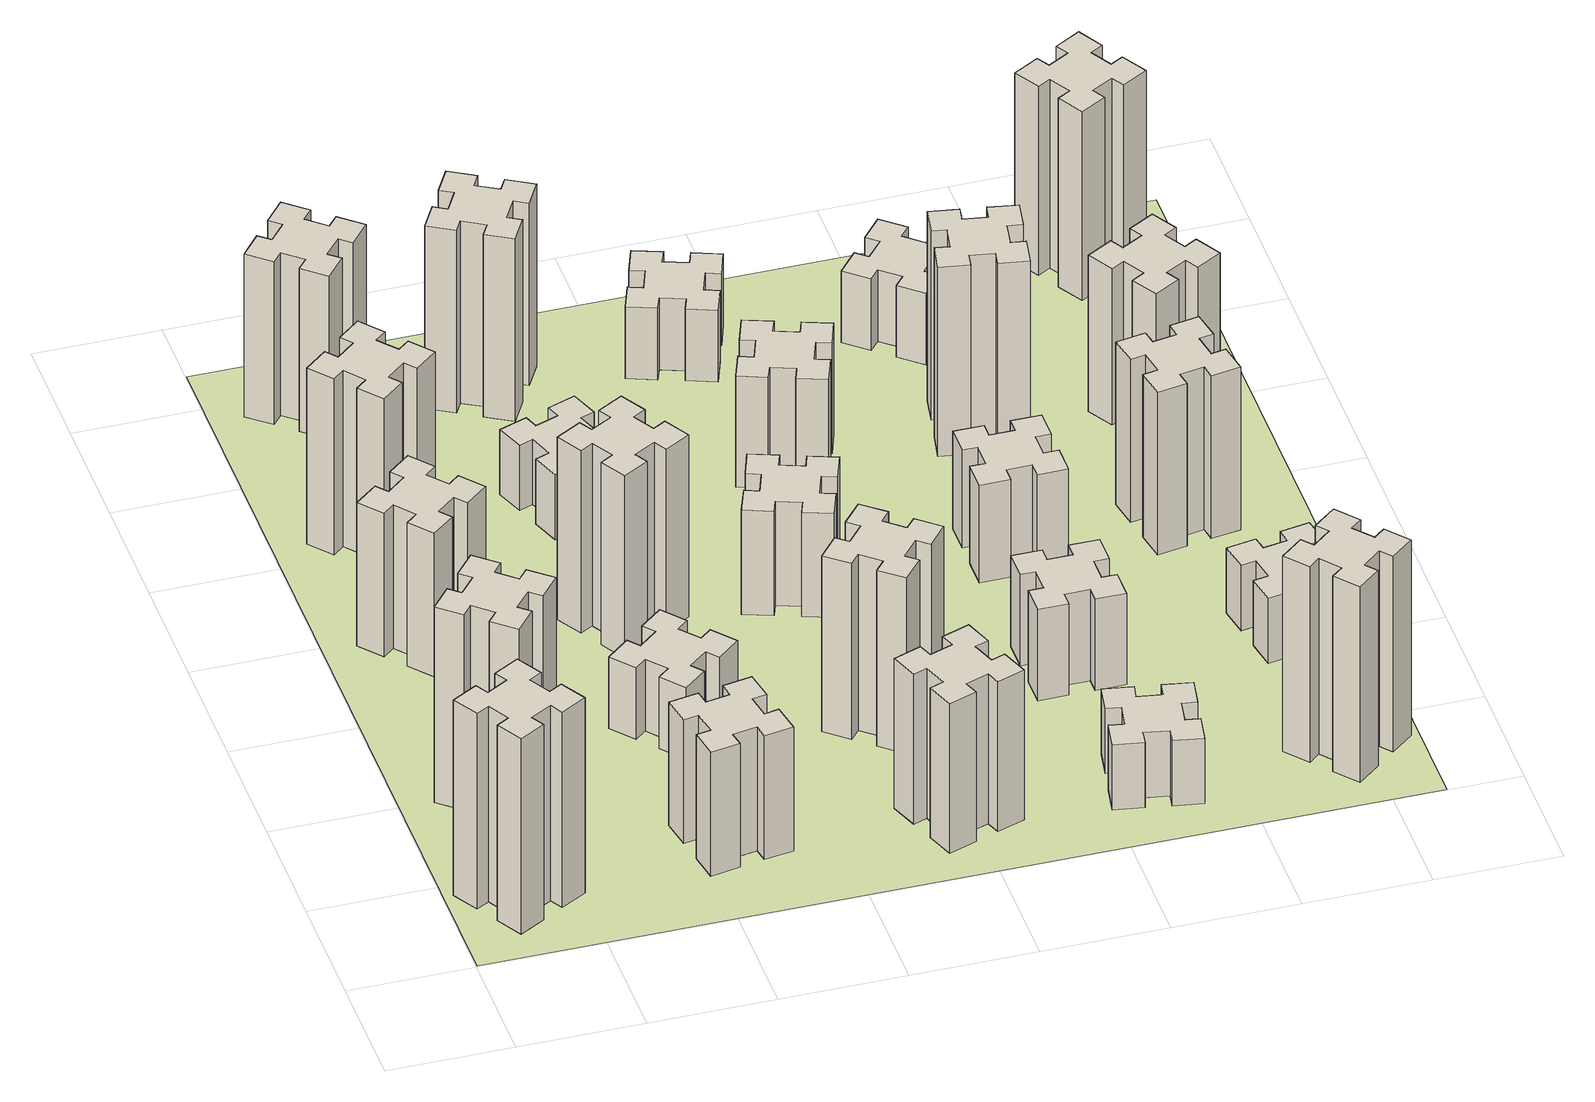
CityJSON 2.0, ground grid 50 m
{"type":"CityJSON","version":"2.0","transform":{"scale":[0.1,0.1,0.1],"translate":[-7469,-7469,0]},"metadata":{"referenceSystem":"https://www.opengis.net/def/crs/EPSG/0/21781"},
"CityObjects":{
"building1":{"type":"Building","attributes":{"class":"1000","function":"1000","usage":"1000","yearOfConstruction":2016,"roofType":"1000","measuredHeight":90,"storeysAboveGround":30,"storeysBelowGround":0},"geometry":[{"type":"Solid","lod":"1","boundaries":[[[[0,1,2,3,4,5,6,7,8,9,10,11,12,13,14,15,16,17,18,19]],[[17,16,20,21]],[[16,15,22,20]],[[15,14,23,22]],[[14,13,24,23]],[[13,12,25,24]],[[12,11,26,25]],[[11,10,27,26]],[[10,9,28,27]],[[9,8,29,28]],[[8,7,30,29]],[[7,6,31,30]],[[6,5,32,31]],[[5,4,33,32]],[[4,3,34,33]],[[3,2,35,34]],[[2,1,36,35]],[[1,0,37,36]],[[0,19,38,37]],[[19,18,39,38]],[[18,17,21,39]],[[24,25,26,27,28,29,30,31,32,33,34,35,36,37,38,39,21,20,22,23]]]]}]},
"building2":{"type":"Building","attributes":{"class":"1000","function":"1000","usage":"1000","yearOfConstruction":2016,"roofType":"1000","measuredHeight":90,"storeysAboveGround":30,"storeysBelowGround":0},"geometry":[{"type":"Solid","lod":"1","boundaries":[[[[40,41,42,43,44,45,46,47,48,49,50,51,52,53,54,55,56,57,58,59]],[[57,56,60,61]],[[56,55,62,60]],[[55,54,63,62]],[[54,53,64,63]],[[53,52,65,64]],[[52,51,66,65]],[[51,50,67,66]],[[50,49,68,67]],[[49,48,69,68]],[[48,47,70,69]],[[47,46,71,70]],[[46,45,72,71]],[[45,44,73,72]],[[44,43,74,73]],[[43,42,75,74]],[[42,41,76,75]],[[41,40,77,76]],[[40,59,78,77]],[[59,58,79,78]],[[58,57,61,79]],[[64,65,66,67,68,69,70,71,72,73,74,75,76,77,78,79,61,60,62,63]]]]}]},
"building3":{"type":"Building","attributes":{"class":"1000","function":"1000","usage":"1000","yearOfConstruction":2016,"roofType":"1000","measuredHeight":66,"storeysAboveGround":30,"storeysBelowGround":0},"geometry":[{"type":"Solid","lod":"1","boundaries":[[[[80,81,82,83,84,85,86,87,88,89,90,91,92,93,94,95,96,97,98,99]],[[97,96,100,101]],[[96,95,102,100]],[[95,94,103,102]],[[94,93,104,103]],[[93,92,105,104]],[[92,91,106,105]],[[91,90,107,106]],[[90,89,108,107]],[[89,88,109,108]],[[88,87,110,109]],[[87,86,111,110]],[[86,85,112,111]],[[85,84,113,112]],[[84,83,114,113]],[[83,82,115,114]],[[82,81,116,115]],[[81,80,117,116]],[[80,99,118,117]],[[99,98,119,118]],[[98,97,101,119]],[[104,105,106,107,108,109,110,111,112,113,114,115,116,117,118,119,101,100,102,103]]]]}]},
"building4":{"type":"Building","attributes":{"class":"1000","function":"1000","usage":"1000","yearOfConstruction":2016,"roofType":"1000","measuredHeight":81,"storeysAboveGround":30,"storeysBelowGround":0},"geometry":[{"type":"Solid","lod":"1","boundaries":[[[[120,121,122,123,124,125,126,127,128,129,130,131,132,133,134,135,136,137,138,139]],[[137,136,140,141]],[[136,135,142,140]],[[135,134,143,142]],[[134,133,144,143]],[[133,132,145,144]],[[132,131,146,145]],[[131,130,147,146]],[[130,129,148,147]],[[129,128,149,148]],[[128,127,150,149]],[[127,126,151,150]],[[126,125,152,151]],[[125,124,153,152]],[[124,123,154,153]],[[123,122,155,154]],[[122,121,156,155]],[[121,120,157,156]],[[120,139,158,157]],[[139,138,159,158]],[[138,137,141,159]],[[144,145,146,147,148,149,150,151,152,153,154,155,156,157,158,159,141,140,142,143]]]]}]},
"building5":{"type":"Building","attributes":{"class":"1000","function":"1000","usage":"1000","yearOfConstruction":2016,"roofType":"1000","measuredHeight":57,"storeysAboveGround":30,"storeysBelowGround":0},"geometry":[{"type":"Solid","lod":"1","boundaries":[[[[160,161,162,163,164,165,166,167,168,169,170,171,172,173,174,175,176,177,178,179]],[[177,176,180,181]],[[176,175,182,180]],[[175,174,183,182]],[[174,173,184,183]],[[173,172,185,184]],[[172,171,186,185]],[[171,170,187,186]],[[170,169,188,187]],[[169,168,189,188]],[[168,167,190,189]],[[167,166,191,190]],[[166,165,192,191]],[[165,164,193,192]],[[164,163,194,193]],[[163,162,195,194]],[[162,161,196,195]],[[161,160,197,196]],[[160,179,198,197]],[[179,178,199,198]],[[178,177,181,199]],[[184,185,186,187,188,189,190,191,192,193,194,195,196,197,198,199,181,180,182,183]]]]}]},
"building6":{"type":"Building","attributes":{"class":"1000","function":"1000","usage":"1000","yearOfConstruction":2016,"roofType":"1000","measuredHeight":75,"storeysAboveGround":30,"storeysBelowGround":0},"geometry":[{"type":"Solid","lod":"1","boundaries":[[[[200,201,202,203,204,205,206,207,208,209,210,211,212,213,214,215,216,217,218,219]],[[217,216,220,221]],[[216,215,222,220]],[[215,214,223,222]],[[214,213,224,223]],[[213,212,225,224]],[[212,211,226,225]],[[211,210,227,226]],[[210,209,228,227]],[[209,208,229,228]],[[208,207,230,229]],[[207,206,231,230]],[[206,205,232,231]],[[205,204,233,232]],[[204,203,234,233]],[[203,202,235,234]],[[202,201,236,235]],[[201,200,237,236]],[[200,219,238,237]],[[219,218,239,238]],[[218,217,221,239]],[[224,225,226,227,228,229,230,231,232,233,234,235,236,237,238,239,221,220,222,223]]]]}]},
"building7":{"type":"Building","attributes":{"class":"1000","function":"1000","usage":"1000","yearOfConstruction":2016,"roofType":"1000","measuredHeight":33,"storeysAboveGround":30,"storeysBelowGround":0},"geometry":[{"type":"Solid","lod":"1","boundaries":[[[[240,241,242,243,244,245,246,247,248,249,250,251,252,253,254,255,256,257,258,259]],[[257,256,260,261]],[[256,255,262,260]],[[255,254,263,262]],[[254,253,264,263]],[[253,252,265,264]],[[252,251,266,265]],[[251,250,267,266]],[[250,249,268,267]],[[249,248,269,268]],[[248,247,270,269]],[[247,246,271,270]],[[246,245,272,271]],[[245,244,273,272]],[[244,243,274,273]],[[243,242,275,274]],[[242,241,276,275]],[[241,240,277,276]],[[240,259,278,277]],[[259,258,279,278]],[[258,257,261,279]],[[264,265,266,267,268,269,270,271,272,273,274,275,276,277,278,279,261,260,262,263]]]]}]},
"building8":{"type":"Building","attributes":{"class":"1000","function":"1000","usage":"1000","yearOfConstruction":2016,"roofType":"1000","measuredHeight":84,"storeysAboveGround":30,"storeysBelowGround":0},"geometry":[{"type":"Solid","lod":"1","boundaries":[[[[280,281,282,283,284,285,286,287,288,289,290,291,292,293,294,295,296,297,298,299]],[[297,296,300,301]],[[296,295,302,300]],[[295,294,303,302]],[[294,293,304,303]],[[293,292,305,304]],[[292,291,306,305]],[[291,290,307,306]],[[290,289,308,307]],[[289,288,309,308]],[[288,287,310,309]],[[287,286,311,310]],[[286,285,312,311]],[[285,284,313,312]],[[284,283,314,313]],[[283,282,315,314]],[[282,281,316,315]],[[281,280,317,316]],[[280,299,318,317]],[[299,298,319,318]],[[298,297,301,319]],[[304,305,306,307,308,309,310,311,312,313,314,315,316,317,318,319,301,300,302,303]]]]}]},
"building9":{"type":"Building","attributes":{"class":"1000","function":"1000","usage":"1000","yearOfConstruction":2016,"roofType":"1000","measuredHeight":30,"storeysAboveGround":30,"storeysBelowGround":0},"geometry":[{"type":"Solid","lod":"1","boundaries":[[[[320,321,322,323,324,325,326,327,328,329,330,331,332,333,334,335,336,337,338,339]],[[337,336,340,341]],[[336,335,342,340]],[[335,334,343,342]],[[334,333,344,343]],[[333,332,345,344]],[[332,331,346,345]],[[331,330,347,346]],[[330,329,348,347]],[[329,328,349,348]],[[328,327,350,349]],[[327,326,351,350]],[[326,325,352,351]],[[325,324,353,352]],[[324,323,354,353]],[[323,322,355,354]],[[322,321,356,355]],[[321,320,357,356]],[[320,339,358,357]],[[339,338,359,358]],[[338,337,341,359]],[[344,345,346,347,348,349,350,351,352,353,354,355,356,357,358,359,341,340,342,343]]]]}]},
"building10":{"type":"Building","attributes":{"class":"1000","function":"1000","usage":"1000","yearOfConstruction":2016,"roofType":"1000","measuredHeight":84,"storeysAboveGround":30,"storeysBelowGround":0},"geometry":[{"type":"Solid","lod":"1","boundaries":[[[[360,361,362,363,364,365,366,367,368,369,370,371,372,373,374,375,376,377,378,379]],[[377,376,380,381]],[[376,375,382,380]],[[375,374,383,382]],[[374,373,384,383]],[[373,372,385,384]],[[372,371,386,385]],[[371,370,387,386]],[[370,369,388,387]],[[369,368,389,388]],[[368,367,390,389]],[[367,366,391,390]],[[366,365,392,391]],[[365,364,393,392]],[[364,363,394,393]],[[363,362,395,394]],[[362,361,396,395]],[[361,360,397,396]],[[360,379,398,397]],[[379,378,399,398]],[[378,377,381,399]],[[384,385,386,387,388,389,390,391,392,393,394,395,396,397,398,399,381,380,382,383]]]]}]},
"building11":{"type":"Building","attributes":{"class":"1000","function":"1000","usage":"1000","yearOfConstruction":2016,"roofType":"1000","measuredHeight":69,"storeysAboveGround":30,"storeysBelowGround":0},"geometry":[{"type":"Solid","lod":"1","boundaries":[[[[400,401,402,403,404,405,406,407,408,409,410,411,412,413,414,415,416,417,418,419]],[[417,416,420,421]],[[416,415,422,420]],[[415,414,423,422]],[[414,413,424,423]],[[413,412,425,424]],[[412,411,426,425]],[[411,410,427,426]],[[410,409,428,427]],[[409,408,429,428]],[[408,407,430,429]],[[407,406,431,430]],[[406,405,432,431]],[[405,404,433,432]],[[404,403,434,433]],[[403,402,435,434]],[[402,401,436,435]],[[401,400,437,436]],[[400,419,438,437]],[[419,418,439,438]],[[418,417,421,439]],[[424,425,426,427,428,429,430,431,432,433,434,435,436,437,438,439,421,420,422,423]]]]}]},
"building12":{"type":"Building","attributes":{"class":"1000","function":"1000","usage":"1000","yearOfConstruction":2016,"roofType":"1000","measuredHeight":81,"storeysAboveGround":30,"storeysBelowGround":0},"geometry":[{"type":"Solid","lod":"1","boundaries":[[[[440,441,442,443,444,445,446,447,448,449,450,451,452,453,454,455,456,457,458,459]],[[457,456,460,461]],[[456,455,462,460]],[[455,454,463,462]],[[454,453,464,463]],[[453,452,465,464]],[[452,451,466,465]],[[451,450,467,466]],[[450,449,468,467]],[[449,448,469,468]],[[448,447,470,469]],[[447,446,471,470]],[[446,445,472,471]],[[445,444,473,472]],[[444,443,474,473]],[[443,442,475,474]],[[442,441,476,475]],[[441,440,477,476]],[[440,459,478,477]],[[459,458,479,478]],[[458,457,461,479]],[[464,465,466,467,468,469,470,471,472,473,474,475,476,477,478,479,461,460,462,463]]]]}]},
"building13":{"type":"Building","attributes":{"class":"1000","function":"1000","usage":"1000","yearOfConstruction":2016,"roofType":"1000","measuredHeight":48,"storeysAboveGround":30,"storeysBelowGround":0},"geometry":[{"type":"Solid","lod":"1","boundaries":[[[[480,481,482,483,484,485,486,487,488,489,490,491,492,493,494,495,496,497,498,499]],[[497,496,500,501]],[[496,495,502,500]],[[495,494,503,502]],[[494,493,504,503]],[[493,492,505,504]],[[492,491,506,505]],[[491,490,507,506]],[[490,489,508,507]],[[489,488,509,508]],[[488,487,510,509]],[[487,486,511,510]],[[486,485,512,511]],[[485,484,513,512]],[[484,483,514,513]],[[483,482,515,514]],[[482,481,516,515]],[[481,480,517,516]],[[480,499,518,517]],[[499,498,519,518]],[[498,497,501,519]],[[504,505,506,507,508,509,510,511,512,513,514,515,516,517,518,519,501,500,502,503]]]]}]},
"building14":{"type":"Building","attributes":{"class":"1000","function":"1000","usage":"1000","yearOfConstruction":2016,"roofType":"1000","measuredHeight":51,"storeysAboveGround":30,"storeysBelowGround":0},"geometry":[{"type":"Solid","lod":"1","boundaries":[[[[520,521,522,523,524,525,526,527,528,529,530,531,532,533,534,535,536,537,538,539]],[[537,536,540,541]],[[536,535,542,540]],[[535,534,543,542]],[[534,533,544,543]],[[533,532,545,544]],[[532,531,546,545]],[[531,530,547,546]],[[530,529,548,547]],[[529,528,549,548]],[[528,527,550,549]],[[527,526,551,550]],[[526,525,552,551]],[[525,524,553,552]],[[524,523,554,553]],[[523,522,555,554]],[[522,521,556,555]],[[521,520,557,556]],[[520,539,558,557]],[[539,538,559,558]],[[538,537,541,559]],[[544,545,546,547,548,549,550,551,552,553,554,555,556,557,558,559,541,540,542,543]]]]}]},
"building15":{"type":"Building","attributes":{"class":"1000","function":"1000","usage":"1000","yearOfConstruction":2016,"roofType":"1000","measuredHeight":33,"storeysAboveGround":30,"storeysBelowGround":0},"geometry":[{"type":"Solid","lod":"1","boundaries":[[[[560,561,562,563,564,565,566,567,568,569,570,571,572,573,574,575,576,577,578,579]],[[577,576,580,581]],[[576,575,582,580]],[[575,574,583,582]],[[574,573,584,583]],[[573,572,585,584]],[[572,571,586,585]],[[571,570,587,586]],[[570,569,588,587]],[[569,568,589,588]],[[568,567,590,589]],[[567,566,591,590]],[[566,565,592,591]],[[565,564,593,592]],[[564,563,594,593]],[[563,562,595,594]],[[562,561,596,595]],[[561,560,597,596]],[[560,579,598,597]],[[579,578,599,598]],[[578,577,581,599]],[[584,585,586,587,588,589,590,591,592,593,594,595,596,597,598,599,581,580,582,583]]]]}]},
"building16":{"type":"Building","attributes":{"class":"1000","function":"1000","usage":"1000","yearOfConstruction":2016,"roofType":"1000","measuredHeight":30,"storeysAboveGround":30,"storeysBelowGround":0},"geometry":[{"type":"Solid","lod":"1","boundaries":[[[[600,601,602,603,604,605,606,607,608,609,610,611,612,613,614,615,616,617,618,619]],[[617,616,620,621]],[[616,615,622,620]],[[615,614,623,622]],[[614,613,624,623]],[[613,612,625,624]],[[612,611,626,625]],[[611,610,627,626]],[[610,609,628,627]],[[609,608,629,628]],[[608,607,630,629]],[[607,606,631,630]],[[606,605,632,631]],[[605,604,633,632]],[[604,603,634,633]],[[603,602,635,634]],[[602,601,636,635]],[[601,600,637,636]],[[600,619,638,637]],[[619,618,639,638]],[[618,617,621,639]],[[624,625,626,627,628,629,630,631,632,633,634,635,636,637,638,639,621,620,622,623]]]]}]},
"building17":{"type":"Building","attributes":{"class":"1000","function":"1000","usage":"1000","yearOfConstruction":2016,"roofType":"1000","measuredHeight":42,"storeysAboveGround":30,"storeysBelowGround":0},"geometry":[{"type":"Solid","lod":"1","boundaries":[[[[640,641,642,643,644,645,646,647,648,649,650,651,652,653,654,655,656,657,658,659]],[[657,656,660,661]],[[656,655,662,660]],[[655,654,663,662]],[[654,653,664,663]],[[653,652,665,664]],[[652,651,666,665]],[[651,650,667,666]],[[650,649,668,667]],[[649,648,669,668]],[[648,647,670,669]],[[647,646,671,670]],[[646,645,672,671]],[[645,644,673,672]],[[644,643,674,673]],[[643,642,675,674]],[[642,641,676,675]],[[641,640,677,676]],[[640,659,678,677]],[[659,658,679,678]],[[658,657,661,679]],[[664,665,666,667,668,669,670,671,672,673,674,675,676,677,678,679,661,660,662,663]]]]}]},
"building18":{"type":"Building","attributes":{"class":"1000","function":"1000","usage":"1000","yearOfConstruction":2016,"roofType":"1000","measuredHeight":45,"storeysAboveGround":30,"storeysBelowGround":0},"geometry":[{"type":"Solid","lod":"1","boundaries":[[[[680,681,682,683,684,685,686,687,688,689,690,691,692,693,694,695,696,697,698,699]],[[697,696,700,701]],[[696,695,702,700]],[[695,694,703,702]],[[694,693,704,703]],[[693,692,705,704]],[[692,691,706,705]],[[691,690,707,706]],[[690,689,708,707]],[[689,688,709,708]],[[688,687,710,709]],[[687,686,711,710]],[[686,685,712,711]],[[685,684,713,712]],[[684,683,714,713]],[[683,682,715,714]],[[682,681,716,715]],[[681,680,717,716]],[[680,699,718,717]],[[699,698,719,718]],[[698,697,701,719]],[[704,705,706,707,708,709,710,711,712,713,714,715,716,717,718,719,701,700,702,703]]]]}]},
"building19":{"type":"Building","attributes":{"class":"1000","function":"1000","usage":"1000","yearOfConstruction":2016,"roofType":"1000","measuredHeight":87,"storeysAboveGround":30,"storeysBelowGround":0},"geometry":[{"type":"Solid","lod":"1","boundaries":[[[[720,721,722,723,724,725,726,727,728,729,730,731,732,733,734,735,736,737,738,739]],[[737,736,740,741]],[[736,735,742,740]],[[735,734,743,742]],[[734,733,744,743]],[[733,732,745,744]],[[732,731,746,745]],[[731,730,747,746]],[[730,729,748,747]],[[729,728,749,748]],[[728,727,750,749]],[[727,726,751,750]],[[726,725,752,751]],[[725,724,753,752]],[[724,723,754,753]],[[723,722,755,754]],[[722,721,756,755]],[[721,720,757,756]],[[720,739,758,757]],[[739,738,759,758]],[[738,737,741,759]],[[744,745,746,747,748,749,750,751,752,753,754,755,756,757,758,759,741,740,742,743]]]]}]},
"building20":{"type":"Building","attributes":{"class":"1000","function":"1000","usage":"1000","yearOfConstruction":2016,"roofType":"1000","measuredHeight":90,"storeysAboveGround":30,"storeysBelowGround":0},"geometry":[{"type":"Solid","lod":"1","boundaries":[[[[760,761,762,763,764,765,766,767,768,769,770,771,772,773,774,775,776,777,778,779]],[[777,776,780,781]],[[776,775,782,780]],[[775,774,783,782]],[[774,773,784,783]],[[773,772,785,784]],[[772,771,786,785]],[[771,770,787,786]],[[770,769,788,787]],[[769,768,789,788]],[[768,767,790,789]],[[767,766,791,790]],[[766,765,792,791]],[[765,764,793,792]],[[764,763,794,793]],[[763,762,795,794]],[[762,761,796,795]],[[761,760,797,796]],[[760,779,798,797]],[[779,778,799,798]],[[778,777,781,799]],[[784,785,786,787,788,789,790,791,792,793,794,795,796,797,798,799,781,780,782,783]]]]}]},
"building21":{"type":"Building","attributes":{"class":"1000","function":"1000","usage":"1000","yearOfConstruction":2016,"roofType":"1000","measuredHeight":33,"storeysAboveGround":30,"storeysBelowGround":0},"geometry":[{"type":"Solid","lod":"1","boundaries":[[[[800,801,802,803,804,805,806,807,808,809,810,811,812,813,814,815,816,817,818,819]],[[817,816,820,821]],[[816,815,822,820]],[[815,814,823,822]],[[814,813,824,823]],[[813,812,825,824]],[[812,811,826,825]],[[811,810,827,826]],[[810,809,828,827]],[[809,808,829,828]],[[808,807,830,829]],[[807,806,831,830]],[[806,805,832,831]],[[805,804,833,832]],[[804,803,834,833]],[[803,802,835,834]],[[802,801,836,835]],[[801,800,837,836]],[[800,819,838,837]],[[819,818,839,838]],[[818,817,821,839]],[[824,825,826,827,828,829,830,831,832,833,834,835,836,837,838,839,821,820,822,823]]]]}]},
"building22":{"type":"Building","attributes":{"class":"1000","function":"1000","usage":"1000","yearOfConstruction":2016,"roofType":"1000","measuredHeight":30,"storeysAboveGround":30,"storeysBelowGround":0},"geometry":[{"type":"Solid","lod":"1","boundaries":[[[[840,841,842,843,844,845,846,847,848,849,850,851,852,853,854,855,856,857,858,859]],[[857,856,860,861]],[[856,855,862,860]],[[855,854,863,862]],[[854,853,864,863]],[[853,852,865,864]],[[852,851,866,865]],[[851,850,867,866]],[[850,849,868,867]],[[849,848,869,868]],[[848,847,870,869]],[[847,846,871,870]],[[846,845,872,871]],[[845,844,873,872]],[[844,843,874,873]],[[843,842,875,874]],[[842,841,876,875]],[[841,840,877,876]],[[840,859,878,877]],[[859,858,879,878]],[[858,857,861,879]],[[864,865,866,867,868,869,870,871,872,873,874,875,876,877,878,879,861,860,862,863]]]]}]},
"building23":{"type":"Building","attributes":{"class":"1000","function":"1000","usage":"1000","yearOfConstruction":2016,"roofType":"1000","measuredHeight":75,"storeysAboveGround":30,"storeysBelowGround":0},"geometry":[{"type":"Solid","lod":"1","boundaries":[[[[880,881,882,883,884,885,886,887,888,889,890,891,892,893,894,895,896,897,898,899]],[[897,896,900,901]],[[896,895,902,900]],[[895,894,903,902]],[[894,893,904,903]],[[893,892,905,904]],[[892,891,906,905]],[[891,890,907,906]],[[890,889,908,907]],[[889,888,909,908]],[[888,887,910,909]],[[887,886,911,910]],[[886,885,912,911]],[[885,884,913,912]],[[884,883,914,913]],[[883,882,915,914]],[[882,881,916,915]],[[881,880,917,916]],[[880,899,918,917]],[[899,898,919,918]],[[898,897,901,919]],[[904,905,906,907,908,909,910,911,912,913,914,915,916,917,918,919,901,900,902,903]]]]}]},
"building24":{"type":"Building","attributes":{"class":"1000","function":"1000","usage":"1000","yearOfConstruction":2016,"roofType":"1000","measuredHeight":72,"storeysAboveGround":30,"storeysBelowGround":0},"geometry":[{"type":"Solid","lod":"1","boundaries":[[[[920,921,922,923,924,925,926,927,928,929,930,931,932,933,934,935,936,937,938,939]],[[937,936,940,941]],[[936,935,942,940]],[[935,934,943,942]],[[934,933,944,943]],[[933,932,945,944]],[[932,931,946,945]],[[931,930,947,946]],[[930,929,948,947]],[[929,928,949,948]],[[928,927,950,949]],[[927,926,951,950]],[[926,925,952,951]],[[925,924,953,952]],[[924,923,954,953]],[[923,922,955,954]],[[922,921,956,955]],[[921,920,957,956]],[[920,939,958,957]],[[939,938,959,958]],[[938,937,941,959]],[[944,945,946,947,948,949,950,951,952,953,954,955,956,957,958,959,941,940,942,943]]]]}]},
"building25":{"type":"Building","attributes":{"class":"1000","function":"1000","usage":"1000","yearOfConstruction":2016,"roofType":"1000","measuredHeight":87,"storeysAboveGround":30,"storeysBelowGround":0},"geometry":[{"type":"Solid","lod":"1","boundaries":[[[[960,961,962,963,964,965,966,967,968,969,970,971,972,973,974,975,976,977,978,979]],[[977,976,980,981]],[[976,975,982,980]],[[975,974,983,982]],[[974,973,984,983]],[[973,972,985,984]],[[972,971,986,985]],[[971,970,987,986]],[[970,969,988,987]],[[969,968,989,988]],[[968,967,990,989]],[[967,966,991,990]],[[966,965,992,991]],[[965,964,993,992]],[[964,963,994,993]],[[963,962,995,994]],[[962,961,996,995]],[[961,960,997,996]],[[960,979,998,997]],[[979,978,999,998]],[[978,977,981,999]],[[984,985,986,987,988,989,990,991,992,993,994,995,996,997,998,999,981,980,982,983]]]]}]},
"landuse1":{"type":"LandUse","attributes":{"name":"plot1","function":"1010"},"geometry":[{"type":"MultiSurface","lod":"1","boundaries":[[[1000,1001,1002,1003]]]}]}
},
"vertices":[
[155,364,0],[205,277,0],[153,247,0],[213,143,0],[317,203,0],[287,255,0],[374,305,0],[404,253,0],[508,313,0],[448,417,0],[396,387,0],[346,474,0],[398,504,0],[338,608,0],[234,548,0],[264,496,0],[177,446,0],[147,498,0],[43,438,0],[103,334,0],[177,446,900],[147,498,900],[264,496,900],[234,548,900],[338,608,900],[398,504,900],[346,474,900],[396,387,900],[448,417,900],[508,313,900],[404,253,900],[374,305,900],[287,255,900],[317,203,900],[213,143,900],[153,247,900],[205,277,900],[155,364,900],[103,334,900],[43,438,900],
[484,1067,0],[408,1132,0],[446,1178,0],[354,1255,0],[277,1163,0],[323,1124,0],[259,1048,0],[213,1086,0],[136,994,0],[228,917,0],[266,963,0],[343,899,0],[304,853,0],[396,776,0],[473,868,0],[427,906,0],[492,983,0],[538,944,0],[615,1036,0],[523,1113,0],[492,983,900],[538,944,900],[427,906,900],[473,868,900],[396,776,900],[304,853,900],[343,899,900],[266,963,900],[228,917,900],[136,994,900],[213,1086,900],[259,1048,900],[323,1124,900],[277,1163,900],[354,1255,900],[446,1178,900],[408,1132,900],[484,1067,900],[523,1113,900],[615,1036,900],
[492,1988,0],[427,2064,0],[473,2103,0],[396,2195,0],[304,2118,0],[343,2072,0],[266,2007,0],[228,2053,0],[136,1976,0],[213,1884,0],[259,1923,0],[323,1846,0],[277,1808,0],[354,1716,0],[446,1793,0],[408,1839,0],[484,1903,0],[523,1857,0],[615,1934,0],[538,2026,0],[484,1903,660],[523,1857,660],[408,1839,660],[446,1793,660],[354,1716,660],[277,1808,660],[323,1846,660],[259,1923,660],[213,1884,660],[136,1976,660],[228,2053,660],[266,2007,660],[343,2072,660],[304,2118,660],[396,2195,660],[473,2103,660],[427,2064,660],[492,1988,660],[538,2026,660],[615,1934,660],
[343,2712,0],[266,2647,0],[228,2693,0],[136,2616,0],[213,2524,0],[259,2563,0],[323,2486,0],[277,2448,0],[354,2356,0],[446,2433,0],[408,2479,0],[484,2543,0],[523,2497,0],[615,2574,0],[538,2666,0],[492,2628,0],[427,2704,0],[473,2743,0],[396,2835,0],[304,2758,0],[427,2704,810],[473,2743,810],[492,2628,810],[538,2666,810],[615,2574,810],[523,2497,810],[484,2543,810],[408,2479,810],[446,2433,810],[354,2356,810],[277,2448,810],[323,2486,810],[259,2563,810],[213,2524,810],[136,2616,810],[228,2693,810],[266,2647,810],[343,2712,810],[304,2758,810],[396,2835,810],
[1085,358,0],[1184,376,0],[1194,317,0],[1312,337,0],[1291,456,0],[1232,445,0],[1215,544,0],[1274,554,0],[1253,672,0],[1135,651,0],[1145,592,0],[1047,575,0],[1037,634,0],[918,613,0],[939,495,0],[998,505,0],[1016,407,0],[957,397,0],[977,278,0],[1096,299,0],[1016,407,570],[957,397,570],[998,505,570],[939,495,570],[918,613,570],[1037,634,570],[1047,575,570],[1145,592,570],[1135,651,570],[1253,672,570],[1274,554,570],[1215,544,570],[1232,445,570],[1291,456,570],[1312,337,570],[1194,317,570],[1184,376,570],[1085,358,570],[1096,299,570],[977,278,570],
[484,3487,0],[408,3552,0],[446,3598,0],[354,3675,0],[277,3583,0],[323,3544,0],[259,3468,0],[213,3506,0],[136,3414,0],[228,3337,0],[266,3383,0],[343,3319,0],[304,3273,0],[396,3196,0],[473,3288,0],[427,3326,0],[492,3403,0],[538,3364,0],[615,3456,0],[523,3533,0],[492,3403,750],[538,3364,750],[427,3326,750],[473,3288,750],[396,3196,750],[304,3273,750],[343,3319,750],[266,3383,750],[228,3337,750],[136,3414,750],[213,3506,750],[259,3468,750],[323,3544,750],[277,3583,750],[354,3675,750],[446,3598,750],[408,3552,750],[484,3487,750],[523,3533,750],[615,3456,750],
[1083,1332,0],[1006,1267,0],[968,1313,0],[876,1236,0],[953,1144,0],[999,1183,0],[1063,1106,0],[1017,1068,0],[1094,976,0],[1186,1053,0],[1148,1099,0],[1224,1163,0],[1263,1117,0],[1355,1194,0],[1278,1286,0],[1232,1248,0],[1167,1324,0],[1213,1363,0],[1136,1455,0],[1044,1378,0],[1167,1324,330],[1213,1363,330],[1232,1248,330],[1278,1286,330],[1355,1194,330],[1263,1117,330],[1224,1163,330],[1148,1099,330],[1186,1053,330],[1094,976,330],[1017,1068,330],[1063,1106,330],[999,1183,330],[953,1144,330],[876,1236,330],[968,1313,330],[1006,1267,330],[1083,1332,330],[1044,1378,330],[1136,1455,330],
[1236,1867,0],[1186,1954,0],[1238,1984,0],[1178,2088,0],[1074,2028,0],[1104,1976,0],[1017,1926,0],[987,1978,0],[883,1918,0],[943,1814,0],[995,1844,0],[1045,1757,0],[993,1727,0],[1053,1623,0],[1157,1683,0],[1127,1735,0],[1214,1785,0],[1244,1733,0],[1348,1793,0],[1288,1897,0],[1214,1785,840],[1244,1733,840],[1127,1735,840],[1157,1683,840],[1053,1623,840],[993,1727,840],[1045,1757,840],[995,1844,840],[943,1814,840],[883,1918,840],[987,1978,840],[1017,1926,840],[1104,1976,840],[1074,2028,840],[1178,2088,840],[1238,1984,840],[1186,1954,840],[1236,1867,840],[1288,1897,840],[1348,1793,840],
[1106,2475,0],[1200,2509,0],[1220,2453,0],[1333,2494,0],[1292,2607,0],[1236,2586,0],[1202,2680,0],[1258,2700,0],[1217,2813,0],[1104,2772,0],[1125,2716,0],[1031,2682,0],[1010,2738,0],[897,2697,0],[939,2584,0],[995,2605,0],[1029,2511,0],[973,2490,0],[1014,2377,0],[1127,2419,0],[1029,2511,300],[973,2490,300],[995,2605,300],[939,2584,300],[897,2697,300],[1010,2738,300],[1031,2682,300],[1125,2716,300],[1104,2772,300],[1217,2813,300],[1258,2700,300],[1202,2680,300],[1236,2586,300],[1292,2607,300],[1333,2494,300],[1220,2453,300],[1200,2509,300],[1106,2475,300],[1127,2419,300],[1014,2377,300],
[917,3265,0],[1004,3215,0],[974,3163,0],[1078,3103,0],[1138,3207,0],[1086,3237,0],[1136,3324,0],[1188,3294,0],[1248,3398,0],[1144,3458,0],[1114,3406,0],[1027,3456,0],[1057,3508,0],[953,3568,0],[893,3464,0],[945,3434,0],[895,3347,0],[843,3377,0],[783,3273,0],[887,3213,0],[895,3347,840],[843,3377,840],[945,3434,840],[893,3464,840],[953,3568,840],[1057,3508,840],[1027,3456,840],[1114,3406,840],[1144,3458,840],[1248,3398,840],[1188,3294,840],[1136,3324,840],[1086,3237,840],[1138,3207,840],[1078,3103,840],[974,3163,840],[1004,3215,840],[917,3265,840],[887,3213,840],[783,3273,840],
[1965,496,0],[1871,462,0],[1850,518,0],[1737,477,0],[1779,364,0],[1835,385,0],[1869,291,0],[1813,270,0],[1854,157,0],[1967,199,0],[1946,255,0],[2040,289,0],[2060,233,0],[2173,274,0],[2132,387,0],[2076,366,0],[2042,460,0],[2098,480,0],[2057,593,0],[1944,552,0],[2042,460,690],[2098,480,690],[2076,366,690],[2132,387,690],[2173,274,690],[2060,233,690],[2040,289,690],[1946,255,690],[1967,199,690],[1854,157,690],[1813,270,690],[1869,291,690],[1835,385,690],[1779,364,690],[1737,477,690],[1850,518,690],[1871,462,690],[1965,496,690],[1944,552,690],[2057,593,690],
[1964,1067,0],[1888,1132,0],[1926,1178,0],[1834,1255,0],[1757,1163,0],[1803,1124,0],[1739,1048,0],[1693,1086,0],[1616,994,0],[1708,917,0],[1746,963,0],[1823,899,0],[1784,853,0],[1876,776,0],[1953,868,0],[1907,906,0],[1972,983,0],[2018,944,0],[2095,1036,0],[2003,1113,0],[1972,983,810],[2018,944,810],[1907,906,810],[1953,868,810],[1876,776,810],[1784,853,810],[1823,899,810],[1746,963,810],[1708,917,810],[1616,994,810],[1693,1086,810],[1739,1048,810],[1803,1124,810],[1757,1163,810],[1834,1255,810],[1926,1178,810],[1888,1132,810],[1964,1067,810],[2003,1113,810],[2095,1036,810],
[1669,1940,0],[1635,1846,0],[1579,1867,0],[1537,1754,0],[1650,1713,0],[1671,1769,0],[1765,1735,0],[1744,1679,0],[1857,1637,0],[1898,1750,0],[1842,1771,0],[1876,1865,0],[1932,1844,0],[1973,1957,0],[1860,1998,0],[1840,1942,0],[1746,1976,0],[1767,2032,0],[1654,2073,0],[1613,1960,0],[1746,1976,480],[1767,2032,480],[1840,1942,480],[1860,1998,480],[1973,1957,480],[1932,1844,480],[1876,1865,480],[1842,1771,480],[1898,1750,480],[1857,1637,480],[1744,1679,480],[1765,1735,480],[1671,1769,480],[1650,1713,480],[1537,1754,480],[1579,1867,480],[1635,1846,480],[1669,1940,480],[1613,1960,480],[1654,2073,480],
[2040,2682,0],[1946,2716,0],[1967,2772,0],[1854,2813,0],[1813,2700,0],[1869,2680,0],[1835,2586,0],[1779,2607,0],[1737,2494,0],[1850,2453,0],[1871,2509,0],[1965,2475,0],[1944,2419,0],[2057,2377,0],[2098,2490,0],[2042,2511,0],[2076,2605,0],[2132,2584,0],[2173,2697,0],[2060,2738,0],[2076,2605,510],[2132,2584,510],[2042,2511,510],[2098,2490,510],[2057,2377,510],[1944,2419,510],[1965,2475,510],[1871,2509,510],[1850,2453,510],[1737,2494,510],[1779,2607,510],[1835,2586,510],[1869,2680,510],[1813,2700,510],[1854,2813,510],[1967,2772,510],[1946,2716,510],[2040,2682,510],[2060,2738,510],[2173,2697,510],
[1671,3249,0],[1765,3215,0],[1744,3159,0],[1857,3117,0],[1898,3230,0],[1842,3251,0],[1876,3345,0],[1932,3324,0],[1973,3437,0],[1860,3478,0],[1840,3422,0],[1746,3456,0],[1767,3512,0],[1654,3553,0],[1613,3440,0],[1669,3420,0],[1635,3326,0],[1579,3347,0],[1537,3234,0],[1650,3193,0],[1635,3326,330],[1579,3347,330],[1669,3420,330],[1613,3440,330],[1654,3553,330],[1767,3512,330],[1746,3456,330],[1840,3422,330],[1860,3478,330],[1973,3437,330],[1932,3324,330],[1876,3345,330],[1842,3251,330],[1898,3230,330],[1857,3117,330],[1744,3159,330],[1765,3215,330],[1671,3249,330],[1650,3193,330],[1537,3234,330],
[2596,444,0],[2578,345,0],[2519,356,0],[2498,237,0],[2617,217,0],[2627,276,0],[2725,258,0],[2715,199,0],[2833,178,0],[2854,297,0],[2795,307,0],[2812,405,0],[2871,395,0],[2892,513,0],[2774,534,0],[2764,475,0],[2665,492,0],[2676,551,0],[2557,572,0],[2537,454,0],[2665,492,300],[2676,551,300],[2764,475,300],[2774,534,300],[2892,513,300],[2871,395,300],[2812,405,300],[2795,307,300],[2854,297,300],[2833,178,300],[2715,199,300],[2725,258,300],[2627,276,300],[2617,217,300],[2498,237,300],[2519,356,300],[2578,345,300],[2596,444,300],[2537,454,300],[2557,572,300],
[2485,1165,0],[2485,1065,0],[2425,1065,0],[2425,945,0],[2545,945,0],[2545,1005,0],[2645,1005,0],[2645,945,0],[2765,945,0],[2765,1065,0],[2705,1065,0],[2705,1165,0],[2765,1165,0],[2765,1285,0],[2645,1285,0],[2645,1225,0],[2545,1225,0],[2545,1285,0],[2425,1285,0],[2425,1165,0],[2545,1225,420],[2545,1285,420],[2645,1225,420],[2645,1285,420],[2765,1285,420],[2765,1165,420],[2705,1165,420],[2705,1065,420],[2765,1065,420],[2765,945,420],[2645,945,420],[2645,1005,420],[2545,1005,420],[2545,945,420],[2425,945,420],[2425,1065,420],[2485,1065,420],[2485,1165,420],[2425,1165,420],[2425,1285,420],
[2645,1965,0],[2545,1965,0],[2545,2025,0],[2425,2025,0],[2425,1905,0],[2485,1905,0],[2485,1805,0],[2425,1805,0],[2425,1685,0],[2545,1685,0],[2545,1745,0],[2645,1745,0],[2645,1685,0],[2765,1685,0],[2765,1805,0],[2705,1805,0],[2705,1905,0],[2765,1905,0],[2765,2025,0],[2645,2025,0],[2705,1905,450],[2765,1905,450],[2705,1805,450],[2765,1805,450],[2765,1685,450],[2645,1685,450],[2645,1745,450],[2545,1745,450],[2545,1685,450],[2425,1685,450],[2425,1805,450],[2485,1805,450],[2485,1905,450],[2425,1905,450],[2425,2025,450],[2545,2025,450],[2545,1965,450],[2645,1965,450],[2645,2025,450],[2765,2025,450],
[2627,2496,0],[2725,2478,0],[2715,2419,0],[2833,2398,0],[2854,2517,0],[2795,2527,0],[2812,2625,0],[2871,2615,0],[2892,2733,0],[2774,2754,0],[2764,2695,0],[2665,2712,0],[2676,2771,0],[2557,2792,0],[2537,2674,0],[2596,2664,0],[2578,2565,0],[2519,2576,0],[2498,2457,0],[2617,2437,0],[2578,2565,870],[2519,2576,870],[2596,2664,870],[2537,2674,870],[2557,2792,870],[2676,2771,870],[2665,2712,870],[2764,2695,870],[2774,2754,870],[2892,2733,870],[2871,2615,870],[2812,2625,870],[2795,2527,870],[2854,2517,870],[2833,2398,870],[2715,2419,870],[2725,2478,870],[2627,2496,870],[2617,2437,870],[2498,2457,870],
[3468,259,0],[3544,323,0],[3583,277,0],[3675,354,0],[3598,446,0],[3552,408,0],[3487,484,0],[3533,523,0],[3456,615,0],[3364,538,0],[3403,492,0],[3326,427,0],[3288,473,0],[3196,396,0],[3273,304,0],[3319,343,0],[3383,266,0],[3337,228,0],[3414,136,0],[3506,213,0],[3383,266,900],[3337,228,900],[3319,343,900],[3273,304,900],[3196,396,900],[3288,473,900],[3326,427,900],[3403,492,900],[3364,538,900],[3456,615,900],[3533,523,900],[3487,484,900],[3552,408,900],[3598,446,900],[3675,354,900],[3583,277,900],[3544,323,900],[3468,259,900],[3506,213,900],[3414,136,900],
[2543,3344,0],[2479,3268,0],[2433,3306,0],[2356,3214,0],[2448,3137,0],[2486,3183,0],[2563,3119,0],[2524,3073,0],[2616,2996,0],[2693,3088,0],[2647,3126,0],[2712,3203,0],[2758,3164,0],[2835,3256,0],[2743,3333,0],[2704,3287,0],[2628,3352,0],[2666,3398,0],[2574,3475,0],[2497,3383,0],[2628,3352,330],[2666,3398,330],[2704,3287,330],[2743,3333,330],[2835,3256,330],[2758,3164,330],[2712,3203,330],[2647,3126,330],[2693,3088,330],[2616,2996,330],[2524,3073,330],[2563,3119,330],[2486,3183,330],[2448,3137,330],[2356,3214,330],[2433,3306,330],[2479,3268,330],[2543,3344,330],[2497,3383,330],[2574,3475,330],
[3552,1085,0],[3535,1184,0],[3594,1194,0],[3573,1312,0],[3455,1291,0],[3465,1232,0],[3367,1215,0],[3357,1274,0],[3238,1253,0],[3259,1135,0],[3318,1145,0],[3336,1047,0],[3277,1037,0],[3297,918,0],[3416,939,0],[3405,998,0],[3504,1016,0],[3514,957,0],[3632,977,0],[3611,1096,0],[3504,1016,300],[3514,957,300],[3405,998,300],[3416,939,300],[3297,918,300],[3277,1037,300],[3336,1047,300],[3318,1145,300],[3259,1135,300],[3238,1253,300],[3357,1274,300],[3367,1215,300],[3465,1232,300],[3455,1291,300],[3573,1312,300],[3594,1194,300],[3535,1184,300],[3552,1085,300],[3611,1096,300],[3632,977,300],
[3205,1738,0],[3304,1756,0],[3314,1697,0],[3432,1717,0],[3411,1836,0],[3352,1825,0],[3335,1924,0],[3394,1934,0],[3373,2052,0],[3255,2031,0],[3265,1972,0],[3167,1955,0],[3157,2014,0],[3038,1993,0],[3059,1875,0],[3118,1885,0],[3136,1787,0],[3077,1777,0],[3097,1658,0],[3216,1679,0],[3136,1787,750],[3077,1777,750],[3118,1885,750],[3059,1875,750],[3038,1993,750],[3157,2014,750],[3167,1955,750],[3265,1972,750],[3255,2031,750],[3373,2052,750],[3394,1934,750],[3335,1924,750],[3352,1825,750],[3411,1836,750],[3432,1717,750],[3314,1697,750],[3304,1756,750],[3205,1738,750],[3216,1679,750],[3097,1658,750],
[3456,2507,0],[3406,2594,0],[3458,2624,0],[3398,2728,0],[3294,2668,0],[3324,2616,0],[3237,2566,0],[3207,2618,0],[3103,2558,0],[3163,2454,0],[3215,2484,0],[3265,2397,0],[3213,2367,0],[3273,2263,0],[3377,2323,0],[3347,2375,0],[3434,2425,0],[3464,2373,0],[3568,2433,0],[3508,2537,0],[3434,2425,720],[3464,2373,720],[3347,2375,720],[3377,2323,720],[3273,2263,720],[3213,2367,720],[3265,2397,720],[3215,2484,720],[3163,2454,720],[3103,2558,720],[3207,2618,720],[3237,2566,720],[3324,2616,720],[3294,2668,720],[3398,2728,720],[3458,2624,720],[3406,2594,720],[3456,2507,720],[3508,2537,720],[3568,2433,720],
[3456,3447,0],[3406,3534,0],[3458,3564,0],[3398,3668,0],[3294,3608,0],[3324,3556,0],[3237,3506,0],[3207,3558,0],[3103,3498,0],[3163,3394,0],[3215,3424,0],[3265,3337,0],[3213,3307,0],[3273,3203,0],[3377,3263,0],[3347,3315,0],[3434,3365,0],[3464,3313,0],[3568,3373,0],[3508,3477,0],[3434,3365,870],[3464,3313,870],[3347,3315,870],[3377,3263,870],[3273,3203,870],[3213,3307,870],[3265,3337,870],[3215,3424,870],[3163,3394,870],[3103,3498,870],[3207,3558,870],[3237,3506,870],[3324,3556,870],[3294,3608,870],[3398,3668,870],[3458,3564,870],[3406,3534,870],[3456,3447,870],[3508,3477,870],[3568,3373,870],
[5,3705,0],[3705,3705,0],[3705,5,0],[5,5,0]
]}
